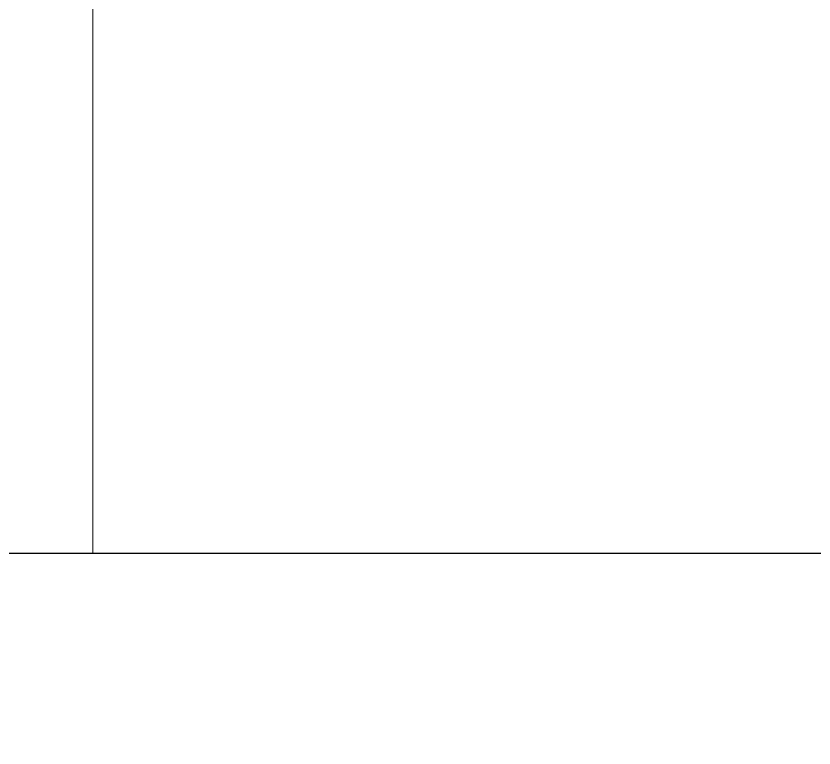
# Model space of a CAD drawing. Header units: millimetres. Extents: x -23600 to 58751, y -29611 to 36794.
# Drawn here: x -1570.3088 to -1570.2114, y -6624.5352 to -6624.4457 of the extents above; entities that cross this region are included whole.
import ezdxf

# ---------------------------------------------------------------- set-up
doc = ezdxf.new("R2010")
doc.units = ezdxf.units.MM
for name, color, linetype, lineweight in [('A-WALL', 113, 'Continuous', 9), ('A-WALL-PATT', 111, 'Continuous', 25), ('I-WALL', 2, 'Continuous', 9)]:
    doc.layers.add(name, color=color, linetype=linetype, lineweight=lineweight)
pattern_1 = [(0, (0, 0), (812.8, 203.2), [33.528, -576.072, 33.528, -576.072, -3251.2]), (0, (0, 0), (812.8, 203.2), [-1219.2, 33.528, -1185.672, 33.528, -576.072, -1422.4]), (0, (0, 0), (812.8, 203.2), [-3048, 33.528, -372.872, 33.528, -982.472]), (120, (304.8, 101.6), (-582.3764, 602.3054), [33.528, -576.072, 33.528, -576.072, -3251.2]), (120, (304.8, 101.6), (-582.3764, 602.3054), [-1219.2, 33.528, -1185.672, 33.528, -576.072, -1422.4]), (120, (304.8, 101.6), (-582.3764, 602.3054), [-3048, 33.528, -372.872, 33.528, -982.472]), (240, (406.4, 508), (-230.4236, -805.5054), [33.528, -576.072, 33.528, -576.072, -3251.2]), (240, (406.4, 508), (-230.4236, -805.5054), [-1219.2, 33.528, -1185.672, 33.528, -576.072, -1422.4]), (240, (406.4, 508), (-230.4236, -805.5054), [-3048, 33.528, -372.872, 33.528, -982.472])]

msp = doc.modelspace()

# ---------------------------------------------------------------- hatches: boundary and pattern name
at = {"layer": 'A-WALL-PATT', "lineweight": 9}
h = msp.add_hatch(dxfattribs=at)
h.set_pattern_fill('FP_2', color=256, style=0, pattern_type=2)
h.set_pattern_definition(pattern_1)
h.paths.add_polyline_path([(-1570.299439, -14931.161382), (-1570.299439, -9769.51138), (-1585.799439, -9769.51138), (-1585.799439, -14931.161382)], flags=0)
h.paths.add_polyline_path([(-1570.299439, -7939.51138), (-1570.299439, -7793.26138), (-1585.799439, -7793.26138), (-1585.799439, -7939.51138)], flags=0)
h.paths.add_polyline_path([(-1585.799439, -7685.76138), (-1570.299439, -7685.76138), (-1570.299439, -7539.51138), (-1585.799439, -7539.51138), (-1585.799439, -7670.26138)], flags=0)
h.paths.add_polyline_path([(-1585.799439, -6624.51138), (-1570.299439, -6624.51138), (-1570.299439, -3793.26138), (-1585.799439, -3793.26138), (-1585.799439, -4363.088574)], flags=0)
h.paths.add_polyline_path([(-1570.299439, -3685.76138), (-1570.299439, -3539.51138), (-1585.799439, -3539.51138), (-1585.799439, -3685.76138)], flags=0)
h.paths.add_polyline_path([(-1570.299439, -2624.51138), (-1570.299439, 2260.48862), (-1585.799439, 2260.48862), (-1585.799439, -2624.51138)], flags=0)
h = msp.add_hatch(dxfattribs=at)
h.set_pattern_fill('FP_2', color=256, style=0, pattern_type=2)
h.set_pattern_definition(pattern_1)
h.paths.add_polyline_path([(-1554.799439, -14931.161382), (-1554.799439, -9769.51138), (-1570.299439, -9769.51138), (-1570.299439, -14931.161382)], flags=0)
h.paths.add_polyline_path([(-1554.799439, -7939.51138), (-1554.799439, -7793.26138), (-1570.299439, -7793.26138), (-1570.299439, -7939.51138)], flags=0)
h.paths.add_polyline_path([(-1554.799439, -7701.26138), (-1554.799439, -7539.51138), (-1570.299439, -7539.51138), (-1570.299439, -7701.26138)], flags=0)
h.paths.add_polyline_path([(-1570.299439, -6624.51138), (-1554.799439, -6624.51138), (-1554.799439, -3793.26138), (-1570.299439, -3793.26138), (-1570.299439, -4363.088574)], flags=0)
h.paths.add_polyline_path([(-1554.799439, -3701.26138), (-1554.799439, -3539.51138), (-1570.299439, -3539.51138), (-1570.299439, -3701.26138)], flags=0)
h.paths.add_polyline_path([(-1554.799439, -2624.51138), (-1554.799439, 2260.48862), (-1570.299439, 2260.48862), (-1570.299439, -2624.51138)], flags=0)

# ---------------------------------------------------------------- linework, layer by layer
at = {"layer": 'A-WALL'}
msp.add_line((-1570.299439, -6624.51138), (-1570.299439, -3793.26138), dxfattribs=at)
at = {"layer": 'I-WALL', "lineweight": 25}
msp.add_line((-1585.799439, -6624.51138), (-1447.299439, -6624.51138), dxfattribs=at)

doc.saveas('drawing.dxf')
